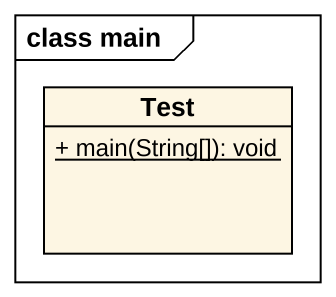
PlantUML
@startuml
mainframe class main
hide circle
hide empty members
skinparam classAttributeIconSize 0
class Test {
  {static} + main(String[]): void
}
@enduml
